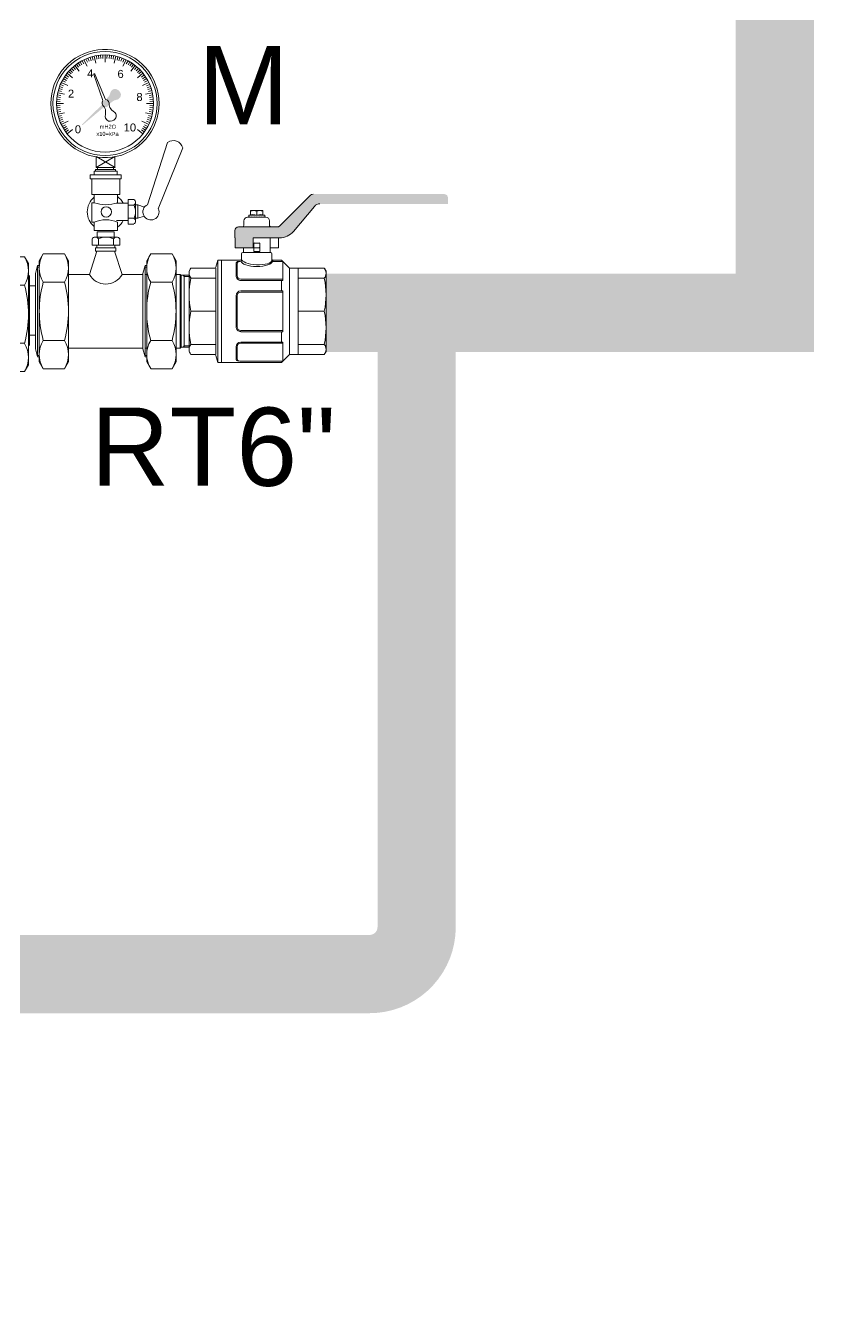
# Model space of a CAD drawing. Header units: millimetres. Extents: x 0 to 53377, y 0 to 36189.
# Drawn here: x 11891 to 12922, y 28277 to 29911 of the extents above; entities that cross this region are included whole.
import ezdxf
from ezdxf import colors
from ezdxf.entities.mleader import LeaderData, LeaderLine
from ezdxf.math import Vec2, Vec3

# ---------------------------------------------------------------- set-up
doc = ezdxf.new("R2010")
doc.units = ezdxf.units.MM
doc.layers.add('MC-SAN-VANE', color=7, linetype='Continuous')
doc.layers.add('SAN-MC-TEXT', color=7, linetype='Continuous')
doc.layers.add('SAN-MC-COLD WATER', color=5, linetype='Continuous', lineweight=30)
doc.layers.add('SAN-MC-VALVE', color=7, linetype='Continuous', lineweight=5)
doc.styles.get("Standard").update_dxf_attribs({"font": 'arial.ttf'})

# ---------------------------------------------------------------- blocks, each defined once
blk = doc.blocks.new('rt')
at = {"layer": 'SAN-MC-VALVE'}
h = blk.add_hatch(color=1, dxfattribs=at)
h.dxf.hatch_style = 1
h.paths.add_polyline_path([(760356.4, -58740.1), (760334.6, -58740.4), (760332.8, -58740.1), (760331.8, -58739.5), (760330.8, -58738.5), (760330.5, -58738), (760330.1, -58737), (760329.9, -58735.8), (760329.9, -58686.4), (760329.6, -58684.6), (760328.6, -58683.1), (760289.3, -58643.8), (760288.3, -58642.3), (760287.9, -58640.5), (760287.9, -58472.5), (760289.3, -58469.2), (760292.6, -58467.8), (760300.4, -58467.8), (760300.4, -58631.6), (760300.6, -58633.8), (760301.2, -58635.5), (760302.3, -58637.3), (760303.7, -58638.7), (760335.6, -58665.5), (760339.3, -58669.3), (760340.5, -58671.2), (760341.7, -58673.5), (760343, -58677), (760343.7, -58680.4), (760343.9, -58683.3), (760343.9, -58717.1), (760356.4, -58717.1)])
at = {"layer": 'SAN-MC-VALVE', "linetype": 'Continuous'}
for p, q in [((760386.5, -58623.8), (760382.5, -58626.1)), ((760382.5, -58670.4), (760382.5, -58626.1)), ((760386.5, -58623.8), (760488.9, -58623.8)), ((760395.4, -58626.1), (760395.4, -58659.6)), ((760437.7, -58659.6), (760437.7, -58626.1)), ((760480, -58626.1), (760480, -58659.6)), ((760488.9, -58623.8), (760492.9, -58626.1)), ((760492.9, -58670.4), (760492.9, -58626.1)), ((760328.6, -58683.1), (760289.3, -58643.8)), ((760303.7, -58638.7), (760335.6, -58665.5)), ((760382.5, -58659.6), (760437.7, -58659.6)), ((760492.9, -58659.6), (760437.7, -58659.6)), ((760372.4, -58680.6), (760382.5, -58670.4)), ((760382.5, -58670.4), (760437.7, -58670.4)), ((760492.9, -58670.4), (760437.7, -58670.4)), ((760503, -58680.6), (760492.9, -58670.4)), ((760329.9, -58712.4), (760329.9, -58686.4)), ((760343.9, -58717.1), (760343.9, -58683.3)), ((760343.9, -58684.8), (760356.4, -58684.8)), ((760356.4, -58684.8), (760356.4, -58695.3)), ((760372.4, -58693), (760364.1, -58693)), ((760372.4, -58691.4), (760372.4, -58680.6)), ((760373.9, -58691.4), (760373.9, -58679)), ((760373.9, -58679), (760398.4, -58679)), ((760396.8, -58732.7), (760396.8, -58679)), ((760398.4, -58732.7), (760398.4, -58679)), ((760398.4, -58680.6), (760411.6, -58680.6)), ((760411.6, -58732.7), (760411.6, -58679)), ((760411.6, -58679), (760437.7, -58679)), ((760413.2, -58732.7), (760413.2, -58679)), ((760463.8, -58679), (760437.7, -58679)), ((760462.2, -58732.7), (760462.2, -58679)), ((760463.8, -58732.7), (760463.8, -58679)), ((760477, -58680.6), (760463.8, -58680.6)), ((760477, -58732.7), (760477, -58679)), ((760501.5, -58679), (760477, -58679)), ((760478.6, -58732.7), (760478.6, -58679)), ((760501.5, -58734.2), (760501.5, -58679)), ((760503, -58757.5), (760503, -58680.6)), ((760314.4, -58704.7), (760308.9, -58704.7)), ((760308.9, -58704.7), (760308.9, -58712.5)), ((760314.4, -58704.7), (760315, -58702.3)), ((760317.5, -58702.3), (760315, -58702.3)), ((760315, -58702.3), (760315, -58712.5)), ((760317.5, -58702.3), (760317.2, -58702.6)), ((760317.5, -58702.6), (760317.2, -58703.7)), ((760317.2, -58702.6), (760317.5, -58702.6)), ((760317.5, -58703.7), (760317.2, -58705.9)), ((760317.2, -58703.7), (760317.5, -58703.7)), ((760317.5, -58705.9), (760317.2, -58709)), ((760317.2, -58705.9), (760317.5, -58705.9)), ((760317.2, -58709), (760317.5, -58709)), ((760317.5, -58709), (760317.2, -58712.5)), ((760317.5, -58700.8), (760317.5, -58712.5)), ((760327.6, -58696.1), (760322.1, -58696.1)), ((760362.6, -58695.3), (760343.9, -58695.3)), ((760350.5, -58709.3), (760350.5, -58715.5)), ((760361.5, -58708.5), (760351.2, -58708.5)), ((760356.6, -58715.5), (760356.6, -58709.3)), ((760361.5, -58716.3), (760361.5, -58708.5)), ((760362.6, -58694.5), (760362.6, -58712.4)), ((760308.9, -58720.2), (760308.9, -58712.5)), ((760314.4, -58720.2), (760308.9, -58720.2)), ((760315, -58712.5), (760309.5, -58712.5)), ((760314.4, -58720.2), (760315, -58722.6)), ((760315, -58722.6), (760315, -58712.5)), ((760317.2, -58722.6), (760315, -58722.6)), ((760317.5, -58712.5), (760317.2, -58715.9)), ((760317.2, -58712.5), (760317.5, -58712.5)), ((760317.5, -58715.9), (760317.2, -58718.9)), ((760317.2, -58715.9), (760317.5, -58715.9)), ((760317.5, -58719), (760317.2, -58721.2)), ((760317.2, -58719), (760317.5, -58719)), ((760317.5, -58721.2), (760317.2, -58722.4)), ((760317.2, -58721.2), (760317.5, -58721.2)), ((760317.5, -58722.4), (760317.2, -58722.6)), ((760317.5, -58722.4), (760317.2, -58722.4)), ((760317.5, -58722.4), (760317.2, -58722.4)), ((760317.2, -58722.4), (760317.5, -58722.4)), ((760317.5, -58724.1), (760317.5, -58712.5)), ((760329.9, -58735.8), (760329.9, -58712.4)), ((760356.4, -58717.1), (760343.9, -58717.1)), ((760361.5, -58716.3), (760351.2, -58716.3)), ((760356.4, -58740.1), (760356.4, -58717.1)), ((760362.6, -58730.3), (760362.6, -58712.4)), ((760327.6, -58728.8), (760322.1, -58728.8)), ((760343.9, -58740.4), (760334.6, -58740.4)), ((760343.9, -58740.1), (760343.9, -58740.4)), ((760343.9, -58740.1), (760356.4, -58740.1)), ((760362.6, -58729.5), (760356.4, -58729.5)), ((760372.4, -58731.9), (760364.1, -58731.9)), ((760372.4, -58757.5), (760372.4, -58733.4)), ((760373.9, -58734.2), (760373.9, -58733.4)), ((760377, -58737.3), (760392.1, -58737.3)), ((760377, -58738.9), (760392.1, -58738.9)), ((760417.9, -58737.3), (760437.7, -58737.3)), ((760417.9, -58738.9), (760437.7, -58738.9)), ((760457.5, -58737.3), (760437.7, -58737.3)), ((760457.5, -58738.9), (760437.7, -58738.9)), ((760498.3, -58737.3), (760483.2, -58737.3)), ((760498.3, -58738.9), (760483.2, -58738.9)), ((760377, -58757.5), (760372.4, -58757.5)), ((760372.4, -58757.5), (760373.4, -58757.5)), ((760372.4, -58757.5), (760437.7, -58757.5)), ((760372.4, -58757.5), (760372.4, -58762.2)), ((760373.5, -58757.5), (760374.9, -58757.5)), ((760374.9, -58757.5), (760437.7, -58757.5)), ((760500.5, -58757.5), (760437.7, -58757.5)), ((760437.7, -58757.5), (760503, -58757.5)), ((760503, -58757.5), (760499.5, -58757.5)), ((760501.8, -58757.5), (760500.5, -58757.5)), ((760503, -58757.5), (760502, -58757.5)), ((760503, -58757.5), (760503, -58762.2)), ((760372.4, -58762.2), (760381.3, -58764.6)), ((760372.4, -58762.2), (760437.7, -58762.2)), ((760492.9, -58764.9), (760382.5, -58764.9)), ((760382.5, -58766.1), (760382.5, -58796.5)), ((760395.4, -58796.5), (760395.4, -58764.9)), ((760503, -58762.2), (760437.7, -58762.2)), ((760437.7, -58796.5), (760437.7, -58764.9)), ((760480, -58796.5), (760480, -58764.9)), ((760492.9, -58766.1), (760492.9, -58796.5)), ((760503, -58762.2), (760494.1, -58764.6)), ((760386.5, -58798.8), (760382.5, -58796.5)), ((760386.5, -58798.8), (760488.9, -58798.8)), ((760488.9, -58798.8), (760492.9, -58796.5))]:
    blk.add_line(p, q, dxfattribs=at)
for centre, radius, start, end in [((760389, -58634.1), 10.3, 50.9211, 129.0789), ((760416.6, -58722), 98.2, 77.5816, 102.4184), ((760458.8, -58722), 98.2, 77.5816, 102.4184), ((760486.4, -58634.1), 10.3, 50.9211, 129.0789), ((760292.6, -58640.5), 4.67, 180, 224.9999), ((760309.7, -58631.6), 9.33, 180, 230.0001), ((760320.6, -58683.3), 23.3, 0, 50), ((760325.3, -58686.4), 4.67, 0, 44.9996), ((760364.1, -58694.5), 1.56, 90, 180), ((760370.8, -58691.4), 1.56, 270, 0), ((760372.4, -58691.4), 1.56, 270, 0), ((760323.2, -58708.6), 14.2, 164.0201, 195.9799), ((760331.5, -58707.4), 17.3, 162.983, 197.017), ((760322.1, -58700.8), 4.67, 90, 180), ((760327.6, -58693.8), 2.33, 270, 0), ((760351.2, -58709.3), 0.778, 90, 180), ((760355.8, -58709.3), 0.778, 0, 90), ((760323.2, -58716.4), 14.2, 164.0201, 195.9799), ((760331.6, -58717.5), 17.4, 163.0712, 196.9288), ((760322.1, -58724.1), 4.67, 180, 270), ((760351.2, -58715.5), 0.778, 180, 270), ((760355.8, -58715.5), 0.778, 270, 0), ((760327.6, -58731.1), 2.33, 0, 90), ((760334.6, -58735.8), 4.67, 180, 270), ((760364.1, -58730.3), 1.56, 180, 270), ((760370.8, -58733.4), 1.56, 0, 90), ((760372.4, -58733.4), 1.56, 0, 90), ((760377, -58734.2), 3.11, 180, 270), ((760377, -58735.8), 3.11, 180, 270), ((760392.1, -58732.7), 4.67, 270, 0), ((760392.1, -58732.7), 6.22, 270, 0), ((760417.9, -58732.7), 6.22, 180, 270), ((760417.9, -58732.7), 4.67, 180, 270), ((760457.5, -58732.7), 6.22, 270, 0), ((760457.5, -58732.7), 4.67, 270, 0), ((760483.2, -58732.7), 6.22, 180, 270), ((760483.2, -58732.7), 4.67, 180, 270), ((760498.3, -58734.2), 3.11, 270, 0), ((760498.3, -58735.8), 3.11, 270, 0), ((760504.6, -58735.8), 3.11, 180, 180.0000027747644), ((760380.9, -58766.1), 1.56, 0, 74.9998), ((760494.5, -58766.1), 1.56, 105.0002, 180), ((760389, -58788.5), 10.3, 230.9211, 309.0789), ((760416.6, -58700.6), 98.2, 257.5816, 282.4184), ((760458.8, -58700.6), 98.2, 257.5816, 282.4184), ((760486.4, -58788.5), 10.3, 230.9211, 309.0789)]:
    blk.add_arc(centre, radius, start, end, dxfattribs=at)
for centre, major_axis, ratio in [((760371.6, -58712.4), (0.8, 19.4), 0.343041), ((760373.5, -58712.4), (0, 19.9), 0.355391)]:
    blk.add_ellipse(centre, major_axis=major_axis, ratio=ratio, start_param=3.141593, end_param=6.283185, dxfattribs=at)
blk = doc.blocks.new('MAN2')
at = {"layer": 'SAN-MC-VALVE', "lineweight": 5}
h = blk.add_hatch(color=1, dxfattribs=at)
edge = h.paths.add_edge_path()
edge.add_arc((54926.9, 150425.4), 5.96, 98.3516, 186.7188)
edge.add_line((54921, 150424.7), (54895.9, 150400))
edge.add_arc((54896.3, 150399.6), 0.581, 140.6187, 317.9808)
edge.add_line((54896.7, 150399.2), (54923.4, 150421.8))
edge.add_arc((54924.9, 150427.2), 5.65, 255.5699, 348.5337)
edge.add_arc((54938.8, 150420.8), 9.95, 101.1321, 147.5393, ccw=False)
edge.add_line((54936.9, 150430.5), (54939, 150431.1))
edge.add_arc((54938.3, 150438.4), 7.36, 275.2597, 355.2629)
edge.add_arc((54936.2, 150436.1), 9.58, 10.7132, 69.2213)
edge.add_arc((54938.2, 150438.8), 6.42, 76.9038, 172.4916)
edge.add_line((54931.8, 150439.6), (54930.6, 150436.5))
edge.add_arc((54919.4, 150441.6), 12.3, 302.7102, 335.3468, ccw=False)
for p, q in [((54888.7, 150476.8), (54891.4, 150473.2)), ((54891, 150478.4), (54893.5, 150474.6)), ((54893.3, 150479.9), (54895.7, 150476)), ((54895.8, 150481.3), (54897.9, 150477.3)), ((54898.3, 150482.5), (54902.2, 150474.3)), ((54900.8, 150483.7), (54902.6, 150479.5)), ((54903.4, 150484.7), (54905, 150480.5)), ((54906, 150485.6), (54907.4, 150481.3)), ((54908.7, 150486.4), (54909.9, 150482.1)), ((54913.4, 150478.3), (54911.4, 150487.1)), ((54914.1, 150487.7), (54914.9, 150483.2)), ((54916.8, 150488.1), (54917.4, 150483.6)), ((54919.6, 150488.4), (54920, 150483.9)), ((54922.4, 150488.6), (54922.6, 150484.1)), ((54925.2, 150488.7), (54925.2, 150479.6)), ((54928, 150488.6), (54927.7, 150484.1)), ((54930.7, 150488.4), (54930.3, 150483.9)), ((54933.5, 150488.1), (54932.9, 150483.6)), ((54936.2, 150487.7), (54935.4, 150483.2)), ((54937, 150478.3), (54939, 150487.1)), ((54941.7, 150486.4), (54940.5, 150482.1)), ((54944.3, 150485.6), (54942.9, 150481.3)), ((54947, 150484.7), (54945.4, 150480.5)), ((54949.6, 150483.7), (54947.8, 150479.5)), ((54952.1, 150482.5), (54948.1, 150474.3)), ((54954.6, 150481.3), (54952.4, 150477.3)), ((54957, 150479.9), (54954.7, 150476)), ((54959.3, 150478.4), (54956.9, 150474.6)), ((54961.6, 150476.8), (54959, 150473.2)), ((54873.4, 150460.8), (54877.2, 150458.3)), ((54875, 150463.1), (54878.6, 150460.4)), ((54876.7, 150465.3), (54883.8, 150459.6)), ((54878.4, 150467.4), (54881.9, 150464.5)), ((54880.3, 150469.5), (54883.6, 150466.4)), ((54882.3, 150471.5), (54885.4, 150468.2)), ((54884.3, 150473.3), (54887.3, 150469.9)), ((54886.5, 150475.1), (54892.1, 150468)), ((54911, 150463.6), (54922.5, 150430.6)), ((54912.1, 150464.2), (54926, 150431.8)), ((54963.9, 150475.1), (54958.2, 150468)), ((54966, 150473.3), (54963, 150469.9)), ((54968, 150471.5), (54964.9, 150468.2)), ((54973.7, 150465.3), (54966.6, 150459.6)), ((54970, 150469.5), (54966.7, 150466.4)), ((54971.9, 150467.4), (54968.5, 150464.5)), ((54975.4, 150463.1), (54971.7, 150460.4)), ((54976.9, 150460.8), (54973.2, 150458.3)), ((54866.2, 150445.8), (54870.5, 150444.4)), ((54867.1, 150448.4), (54871.3, 150446.8)), ((54868.1, 150451), (54872.3, 150449.2)), ((54869.3, 150453.5), (54877.5, 150449.6)), ((54870.5, 150456), (54874.5, 150453.9)), ((54871.9, 150458.4), (54875.8, 150456.1)), ((54981.1, 150453.5), (54972.9, 150449.6)), ((54978.4, 150458.4), (54974.5, 150456.1)), ((54979.8, 150456), (54975.8, 150453.9)), ((54982.2, 150451), (54978.1, 150449.2)), ((54983.3, 150448.4), (54979, 150446.8)), ((54984.2, 150445.8), (54979.9, 150444.4)), ((54863.2, 150429.4), (54867.7, 150429.2)), ((54863.4, 150432.2), (54867.9, 150431.8)), ((54863.7, 150435), (54868.2, 150434.3)), ((54864.1, 150437.7), (54868.6, 150436.9)), ((54864.7, 150440.4), (54873.5, 150438.4)), ((54865.4, 150443.1), (54869.7, 150441.9)), ((54985.7, 150440.4), (54976.8, 150438.4)), ((54985, 150443.1), (54980.6, 150441.9)), ((54986.2, 150437.7), (54981.8, 150436.9)), ((54986.6, 150435), (54982.2, 150434.3)), ((54987, 150432.2), (54982.4, 150431.8)), ((54987.1, 150429.4), (54982.6, 150429.2)), ((54863.1, 150426.6), (54872.2, 150426.6)), ((54863.2, 150423.8), (54867.7, 150424)), ((54863.4, 150421.1), (54867.9, 150421.5)), ((54863.7, 150418.3), (54868.2, 150418.9)), ((54864.1, 150415.5), (54868.6, 150416.4)), ((54864.7, 150412.8), (54873.5, 150414.8)), ((54865.4, 150410.1), (54869.7, 150411.3)), ((54925.8, 150414.9), (54925.6, 150412.7)), ((54933.6, 150418.6), (54936.1, 150416.4)), ((54985.7, 150412.8), (54976.8, 150414.8)), ((54987.2, 150426.6), (54978.1, 150426.6)), ((54985, 150410.1), (54980.6, 150411.3)), ((54986.2, 150415.5), (54981.8, 150416.4)), ((54986.6, 150418.3), (54982.2, 150418.9)), ((54987, 150421.1), (54982.4, 150421.5)), ((54987.1, 150423.8), (54982.6, 150424)), ((54866.2, 150407.5), (54870.5, 150408.9)), ((54867.1, 150404.8), (54871.3, 150406.4)), ((54872.3, 150404), (54868.1, 150402.2)), ((54873.4, 150401.7), (54869.3, 150399.7)), ((54874.5, 150399.4), (54870.5, 150397.2)), ((54875.8, 150397.1), (54871.9, 150394.8)), ((54873.4, 150401.7), (54877.9, 150403.9)), ((54877.1, 150395), (54873.4, 150392.5)), ((54977, 150401.7), (54972.4, 150403.9)), ((54973.2, 150395), (54977, 150392.5)), ((54974.5, 150397.1), (54978.4, 150394.8)), ((54975.8, 150399.4), (54979.8, 150397.2)), ((54977, 150401.7), (54981.1, 150399.7)), ((54978.1, 150404), (54982.2, 150402.2)), ((54983.3, 150404.8), (54979, 150406.4)), ((54984.2, 150407.5), (54979.9, 150408.9)), ((54878.6, 150392.8), (54875, 150390.2)), ((54883.8, 150393.6), (54876.7, 150387.9)), ((54966.6, 150393.6), (54973.7, 150387.9)), ((54971.7, 150392.8), (54975.4, 150390.2)), ((54979.3, 150297.3), (55005.2, 150376.9)), ((54993.3, 150292.2), (55024.6, 150369.8)), ((54913.8, 150358.8), (54913.8, 150345)), ((54913.8, 150358.8), (54938, 150345)), ((54937.9, 150358.8), (54913.8, 150345)), ((54937.9, 150344.9), (54937.9, 150358.8)), ((54911.5, 150340.1), (54940.5, 150340.1)), ((54911.5, 150340.1), (54911.5, 150335.6)), ((54913.2, 150342.3), (54913.2, 150340.1)), ((54913.2, 150342.3), (54938.5, 150342.3)), ((54913.8, 150345), (54938, 150345)), ((54915.7, 150345), (54915.7, 150342.3)), ((54936.1, 150345.1), (54936.1, 150342.3)), ((54938.5, 150342.3), (54938.5, 150340.1)), ((54940.5, 150340.1), (54940.5, 150335.6)), ((54911.4, 150310.5), (54911.4, 150299.9)), ((54941.2, 150310.5), (54941.2, 150299.9)), ((54954.9, 150272.6), (54954.9, 150304)), ((54954.9, 150296.8), (54962.2, 150296.8)), ((54967.1, 150297.2), (54975.7, 150294.3)), ((54975.3, 150282.5), (54967.1, 150280)), ((54911.4, 150274.9), (54911.4, 150264.3)), ((54911.4, 150264.3), (54941.2, 150264.3)), ((54941.2, 150274.9), (54941.2, 150264.3)), ((54954.9, 150279.9), (54962.2, 150279.9)), ((54916.8, 150245.4), (54916.8, 150253.7)), ((54935.9, 150245.4), (54935.9, 150253.7)), ((54908.6, 150245.4), (54944.1, 150245.4)), ((54913, 150242.1), (54913, 150238)), ((54913, 150242.1), (54939.2, 150242.1)), ((54913, 150238), (54939.2, 150238)), ((54914.6, 150245.7), (54914.6, 150242.3)), ((54937.7, 150245.5), (54937.7, 150242.1)), ((54939.2, 150242.1), (54939.2, 150238))]:
    blk.add_line(p, q, dxfattribs=at)
at = {"layer": 'SAN-MC-VALVE', "linetype": 'Continuous', "lineweight": 5}
for p, q in [((54846.3, 150234.5), (54841.2, 150225.7)), ((54846.3, 150234.5), (54873.4, 150234.5)), ((54873.4, 150234.5), (54878.5, 150225.7)), ((54983.6, 150234.5), (54978.5, 150225.7)), ((54983.6, 150234.5), (55010.8, 150234.5)), ((55010.8, 150234.5), (55015.9, 150225.7)), ((54839.1, 150219.5), (54836.3, 150209.2)), ((54838.6, 150217.6), (54841.2, 150217.6)), ((54839.1, 150219.5), (54839.1, 150104.7)), ((54841.2, 150219.5), (54839.1, 150219.5)), ((54841.2, 150225.7), (54841.2, 150096.6)), ((54878.5, 150225.7), (54878.5, 150096.6)), ((54976.4, 150219.5), (54973.7, 150209.2)), ((54975.9, 150217.6), (54978.5, 150217.6)), ((54976.4, 150219.5), (54976.4, 150104.7)), ((54978.5, 150219.5), (54976.4, 150219.5)), ((54978.5, 150225.7), (54978.5, 150096.6)), ((55015.9, 150225.7), (55015.9, 150096.6)), ((54828.6, 150207), (54828.6, 150117.4)), ((54836.3, 150209.2), (54836.3, 150113.1)), ((54846.3, 150198.4), (54873.4, 150198.4)), ((54973.7, 150209.2), (54973.7, 150113.1)), ((54979.5, 150208.2), (54976.4, 150208.2)), ((54983.6, 150198.4), (55010.8, 150198.4)), ((55021.3, 150208.2), (55014.9, 150208.2)), ((55021.3, 150208.2), (55021.3, 150114.1)), ((55021.3, 150208.2), (55022.3, 150207.2)), ((55022.3, 150207.2), (55022.3, 150115.1)), ((55032.7, 150207.2), (55022.3, 150207.2)), ((55026.2, 150205.5), (55025.2, 150207.2)), ((55026.2, 150207.2), (55026.2, 150115.1)), ((55033.7, 150205.5), (55026.2, 150205.5)), ((55032.7, 150207.2), (55032.7, 150115.1)), ((55032.7, 150207.2), (55034.7, 150203.7)), ((54836.3, 150193.7), (54827.9, 150193.7)), ((54836.3, 150130.5), (54827.9, 150130.5)), ((54846.3, 150123.9), (54873.4, 150123.9)), ((54983.6, 150123.9), (55010.8, 150123.9)), ((55026.2, 150116.8), (55025.2, 150115.1)), ((55033.7, 150116.8), (55026.2, 150116.8)), ((55032.7, 150115.1), (55034.7, 150118.6)), ((54839.1, 150102.8), (54836.3, 150113.1)), ((54838.6, 150104.7), (54841.2, 150104.7)), ((54841.2, 150102.8), (54839.1, 150102.8)), ((54976.4, 150102.8), (54973.7, 150113.1)), ((54975.9, 150104.7), (54978.5, 150104.7)), ((54979.5, 150114.1), (54976.4, 150114.1)), ((54978.5, 150102.8), (54976.4, 150102.8)), ((55021.3, 150114.1), (55014.9, 150114.1)), ((55021.3, 150114.1), (55022.3, 150115.1)), ((55032.7, 150115.1), (55022.3, 150115.1)), ((54846.3, 150087.8), (54841.2, 150096.6)), ((54846.3, 150087.8), (54873.4, 150087.8)), ((54873.4, 150087.8), (54878.5, 150096.6)), ((54983.6, 150087.8), (54978.5, 150096.6)), ((54983.6, 150087.8), (55010.8, 150087.8)), ((55010.8, 150087.8), (55015.9, 150096.6))]:
    blk.add_line(p, q, dxfattribs=at)
at = {"layer": 'SAN-MC-VALVE'}
for p, q in [((54905.2, 150208.2), (54878.5, 150208.2)), ((54973.7, 150208.2), (54947, 150208.2)), ((54973.7, 150114.1), (54878.5, 150114.1))]:
    blk.add_line(p, q, dxfattribs=at)
at = {"layer": 'SAN-MC-VALVE', "lineweight": 5}
for points in [[(54994.3, 150426.6), (54994.1, 150432.8), (54993.2, 150439), (54991.9, 150445), (54989.9, 150450.9), (54987.5, 150456.6), (54984.6, 150462.1), (54981.1, 150467.3), (54977.3, 150472.1), (54973, 150476.6), (54968.3, 150480.7), (54963.3, 150484.4), (54957.9, 150487.5), (54952.4, 150490.2), (54946.5, 150492.4), (54940.6, 150494.1), (54934.5, 150495.2), (54928.3, 150495.7), (54922.1, 150495.7), (54915.9, 150495.2), (54909.8, 150494.1), (54903.8, 150492.4), (54898, 150490.2), (54892.4, 150487.5), (54887.1, 150484.4), (54882, 150480.7), (54877.4, 150476.6), (54873.1, 150472.1), (54869.2, 150467.3), (54865.8, 150462.1), (54862.8, 150456.6), (54860.4, 150450.9), (54858.5, 150445), (54857.1, 150439), (54856.3, 150432.8), (54856, 150426.6), (54856.3, 150420.4), (54857.1, 150414.3), (54858.5, 150408.2), (54860.4, 150402.3), (54862.8, 150396.6), (54865.8, 150391.1), (54869.2, 150386), (54873.1, 150381.1), (54877.4, 150376.6), (54882, 150372.5), (54887.1, 150368.9), (54892.4, 150365.7), (54898, 150363), (54903.8, 150360.8), (54909.8, 150359.2), (54915.9, 150358.1), (54922.1, 150357.5), (54928.3, 150357.5), (54934.5, 150358.1), (54940.6, 150359.2), (54946.5, 150360.8), (54952.4, 150363), (54957.9, 150365.7), (54963.3, 150368.9), (54968.3, 150372.5), (54973, 150376.6), (54977.3, 150381.1), (54981.1, 150386), (54984.6, 150391.1), (54987.5, 150396.6), (54989.9, 150402.3), (54991.9, 150408.2), (54993.2, 150414.3), (54994.1, 150420.4)], [(54906.1, 150330.5), (54945.9, 150330.5), (54945.9, 150335.6), (54906.1, 150335.6)]]:
    blk.add_lwpolyline(points, close=True, dxfattribs=at)
for points in [[(54908.5, 150330.5), (54908.5, 150310.5), (54944.2, 150310.5), (54944.2, 150330.5)], [(54911.4, 150274.9), (54908.2, 150274.9), (54908.2, 150299.9), (54911.4, 150299.9)], [(54939.9, 150299.1), (54954.9, 150299.1)], [(54962.2, 150304), (54954.9, 150304)], [(54964.1, 150275.8), (54964.1, 150301.5)], [(54964.1, 150297.2), (54967.1, 150297.2), (54967.1, 150280), (54964.1, 150280)], [(54954.9, 150277.1), (54939.9, 150277.1)], [(54954.9, 150272.6), (54962.2, 150272.6)], [(54908.6, 150245.4), (54908.6, 150253.7)], [(54912.1, 150255.8), (54941.2, 150255.8)], [(54915.2, 150255.8), (54915.2, 150262.7), (54937, 150262.7), (54937, 150255.8)], [(54944.1, 150253.7), (54944.1, 150245.4)], [(54914.9, 150238), (54905.2, 150208.2)], [(54937.3, 150238), (54947, 150208.2)]]:
    blk.add_lwpolyline(points, dxfattribs=at)
for centre, radius in [((54925.2, 150426.6), 66.5), ((54925.2, 150426.6), 62), ((54926.8, 150288.1), 6.69)]:
    blk.add_circle(centre, radius, dxfattribs=at)
for centre, radius, start, end in [((54911.6, 150463.8), 0.607, 45.0621, 191.2661), ((54927.1, 150427.3), 5.65, 144.4342, 237.398), ((54924.6, 150426), 5.96, 347.216, 75.5832), ((54916, 150416.6), 9.95, 349.9965, 36.4037), ((54932.7, 150410.7), 7.36, 164.124, 244.1272), ((54942.4, 150427.2), 12.3, 191.5746, 224.2112), ((54933, 150410.7), 6.42, 325.7682, 61.356), ((54931.2, 150413.5), 9.58, 259.5776, 318.0857), ((55012.5, 150366.8), 12.4, 13.991, 126.009), ((54926.8, 150288.1), 24.3, 129.2376, 230.7624), ((54926.3, 150341.6), 44.3, 250.3246, 289.6754), ((54926.8, 150288.1), 24.3, 26.9874, 53.4243), ((54959.9, 150300.4), 4.26, 302.1374, 57.8626), ((54944, 150288.3), 20.1, 335.2225, 24.7775), ((54983.9, 150288.1), 10.3, 116.3085, 23.6915), ((54926.3, 150241.8), 36.3, 65.7479, 114.2521), ((54926.8, 150288.1), 24.3, 306.5757, 333.0126), ((54959.6, 150276.3), 4.48, 305.5529, 54.4471), ((54912.7, 150250.8), 5.08, 35.5529, 144.4471), ((54926.4, 150233), 22.8, 65.2225, 114.7775), ((54940, 150251.1), 4.82, 32.1374, 147.8626), ((54926.1, 150219.9), 24, 209.1721, 330.8279)]:
    blk.add_arc(centre, radius, start, end, dxfattribs=at)
at = {"layer": 'SAN-MC-VALVE', "linetype": 'Continuous', "lineweight": 5}
for centre, radius, start, end in [((54875.8, 150216.4), 34.6, 148.5878, 211.4122), ((54843.9, 150216.4), 34.6, 328.5878, 31.4122), ((55013.1, 150216.4), 34.6, 148.5878, 211.4122), ((54981.3, 150216.4), 34.6, 328.5878, 31.4122), ((54980.7, 150161.1), 139.5, 164.5036, 195.4964), ((54739, 150161.1), 139.5, 344.5036, 15.4964), ((55118, 150161.1), 139.5, 164.5036, 195.4964), ((54876.4, 150161.1), 139.5, 344.5036, 15.4964), ((54875.8, 150105.9), 34.6, 148.5878, 211.4122), ((54843.9, 150105.9), 34.6, 328.5878, 31.4122), ((55013.1, 150105.9), 34.6, 148.5878, 211.4122), ((54981.3, 150105.9), 34.6, 328.5878, 31.4122)]:
    blk.add_arc(centre, radius, start, end, dxfattribs=at)
at = {"layer": 'SAN-MC-VALVE', "lineweight": 5, "attachment_point": 1}
for s, insert, char_height, width in [('{\\fArial|b0|i0|c0|p34;4}', (54902.4, 150470.2), 10.226, 27.188), ('{\\fArial|b0|i0|c0|p34;6}', (54941.1, 150469.5), 10.226, 27.188), ('{\\fArial|b0|i0|c0|p34;2}', (54877.8, 150444.3), 10.226, 27.188), ('{\\fArial|b0|i0|c0|p34;8}', (54965.3, 150440), 10.226, 27.188), ('{\\fArial|b0|i0|c0|p34;0}', (54886.6, 150398.8), 10.226, 27.188), ('{\\fArial|b0|i0|c0|p34;mH2O}', (54918.4, 150399.5), 5.184, 23.211), ('{\\fArial|b0|i0|c0|p34;10}', (54949, 150401.1), 10.226, 27.188), ('{\\fArial|b0|i0|c0|p34;x10=kPa}', (54914.2, 150390.4), 5.184, 23.211)]:
    blk.add_mtext(s, dxfattribs=dict(at, insert=insert, char_height=char_height, width=width))
blk = doc.blocks.new('CLAPETA')
at = {"layer": 'SAN-MC-VALVE', "linetype": 'Continuous', "lineweight": 5}
for p, q in [((58400, 150966.4), (58395, 150957.6)), ((58427.2, 150966.4), (58400, 150966.4)), ((58427.2, 150966.4), (58432.3, 150957.6)), ((58669, 150966.4), (58663.9, 150957.6)), ((58669, 150966.4), (58696.2, 150966.4)), ((58696.2, 150966.4), (58701.2, 150957.6)), ((58395, 150828.5), (58395, 150957.6)), ((58432.3, 150828.5), (58432.3, 150957.6)), ((58432.3, 150951.4), (58434.4, 150951.4)), ((58434.4, 150951.4), (58437.1, 150941.1)), ((58482.3, 150942.8), (58495.2, 150955.3)), ((58497.5, 150828.5), (58497.5, 150954.4)), ((58500.8, 150957.6), (58603.1, 150957.6)), ((58603.1, 150826.4), (58603.1, 150957.6)), ((58661.8, 150951.4), (58659.1, 150941.1)), ((58663.9, 150951.4), (58661.8, 150951.4)), ((58663.9, 150828.5), (58663.9, 150957.6)), ((58701.2, 150828.5), (58701.2, 150957.6)), ((58434.9, 150949.5), (58432.3, 150949.5)), ((58434.4, 150834.7), (58434.4, 150949.5)), ((58437.1, 150845), (58437.1, 150941.1)), ((58445.6, 150942.8), (58442.1, 150936.8)), ((58442.1, 150847.2), (58442.1, 150936.8)), ((58445.6, 150942.8), (58482.3, 150942.8)), ((58481.6, 150841.2), (58481.6, 150942.8)), ((58611.2, 150834.5), (58611.2, 150949.5)), ((58648.9, 150942.8), (58611.2, 150942.8)), ((58648.9, 150942.8), (58652.4, 150936.8)), ((58652.4, 150847.2), (58652.4, 150936.8)), ((58659.1, 150845), (58659.1, 150941.1)), ((58661.3, 150949.5), (58663.9, 150949.5)), ((58661.8, 150834.7), (58661.8, 150949.5)), ((58427.2, 150930.3), (58400, 150930.3)), ((58437.1, 150923.7), (58443, 150923.7)), ((58445.6, 150919), (58482.3, 150919)), ((58648.9, 150919), (58611.2, 150919)), ((58659.1, 150923.7), (58651.7, 150923.7)), ((58669, 150930.3), (58696.2, 150930.3)), ((58445.6, 150916.7), (58482.3, 150916.7)), ((58648.9, 150916.7), (58611.2, 150916.7)), ((58427.2, 150855.8), (58400, 150855.8)), ((58437.1, 150860.5), (58443.1, 150860.5)), ((58445.6, 150867.3), (58482.3, 150867.3)), ((58445.6, 150865), (58482.3, 150865)), ((58648.9, 150867.3), (58611.2, 150867.3)), ((58648.9, 150865), (58611.2, 150865)), ((58659.1, 150860.5), (58651.7, 150860.5)), ((58669, 150855.8), (58696.2, 150855.8)), ((58434.9, 150836.6), (58432.3, 150836.6)), ((58434.4, 150834.7), (58437.1, 150845)), ((58445.6, 150841.1), (58442.1, 150847.2)), ((58445.6, 150841.2), (58445.6, 150841.2)), ((58445.6, 150841.1), (58482.3, 150841.1)), ((58481.6, 150841.2), (58495.2, 150828.6)), ((58648.9, 150841.1), (58611.2, 150841.1)), ((58648.9, 150841.1), (58652.4, 150847.2)), ((58661.8, 150834.7), (58659.1, 150845)), ((58661.3, 150836.6), (58663.9, 150836.6)), ((58400, 150819.7), (58395, 150828.5)), ((58427.2, 150819.7), (58400, 150819.7)), ((58427.2, 150819.7), (58432.3, 150828.5)), ((58432.3, 150834.7), (58434.4, 150834.7)), ((58500.7, 150826.4), (58603.1, 150826.4)), ((58663.9, 150834.7), (58661.8, 150834.7)), ((58669, 150819.7), (58663.9, 150828.5)), ((58669, 150819.7), (58696.2, 150819.7)), ((58696.2, 150819.7), (58701.2, 150828.5))]:
    blk.add_line(p, q, dxfattribs=at)
at = {"layer": 'SAN-MC-VALVE', "lineweight": 5}
for p, q in [((58519.2, 150897.8), (58533.6, 150889.5)), ((58533.9, 150897.8), (58519.2, 150897.8)), ((58533.6, 150889.5), (58519.2, 150881.1)), ((58541.3, 150893.5), (58533.9, 150897.8)), ((58541.3, 150885.4), (58533.9, 150881.1)), ((58571.5, 150893.5), (58541.3, 150893.5)), ((58571.5, 150885.4), (58541.3, 150885.4)), ((58567.3, 150899.9), (58571.5, 150893.5)), ((58586.3, 150889.5), (58567.3, 150899.9)), ((58586.3, 150889.5), (58567.3, 150879.1)), ((58567.3, 150879.1), (58571.5, 150885.4)), ((58533.9, 150881.1), (58519.2, 150881.1))]:
    blk.add_line(p, q, dxfattribs=at)
at = {"layer": 'SAN-MC-VALVE', "linetype": 'Continuous', "lineweight": 5}
for centre, radius, start, end in [((58429.6, 150948.3), 34.6, 148.5878, 211.4122), ((58397.7, 150948.3), 34.6, 328.5878, 31.4122), ((58698.5, 150948.3), 34.6, 148.5878, 211.4122), ((58666.6, 150948.3), 34.6, 328.5878, 31.4122), ((58500.8, 150949.5), 8.05, 90, 134.145), ((58603.1, 150949.5), 8.05, 0, 90), ((58466.1, 150930.3), 24, 148.5878, 211.4122), ((58628.4, 150930.3), 24, 328.5878, 31.4122), ((58534.4, 150893), 139.5, 164.5036, 195.4964), ((58292.8, 150893), 139.5, 344.5036, 15.4964), ((58538.8, 150892), 96.7, 164.5036, 195.4964), ((58555.7, 150892), 96.7, 344.5036, 15.4964), ((58803.4, 150893), 139.5, 164.5036, 195.4964), ((58561.8, 150893), 139.5, 344.5036, 15.4964), ((58429.6, 150837.7), 34.6, 148.5878, 211.4122), ((58397.7, 150837.7), 34.6, 328.5878, 31.4122), ((58466.1, 150853.6), 24, 148.5878, 211.4122), ((58628.4, 150853.6), 24, 328.5878, 31.4122), ((58698.5, 150837.7), 34.6, 148.5878, 211.4122), ((58666.6, 150837.7), 34.6, 328.5878, 31.4122), ((58500.7, 150834.5), 8.05, 227.1525, 270), ((58603.1, 150834.5), 8.05, 270, 0)]:
    blk.add_arc(centre, radius, start, end, dxfattribs=at)

msp = doc.modelspace()

# ---------------------------------------------------------------- linework, layer by layer
at = {"layer": 'SAN-MC-COLD WATER', "const_width": 100}
msp.add_lwpolyline([(14265, 31685.8), (12848.8, 31685.8), (12848.8, 29544.2), (12275.2, 29544.2)], dxfattribs=at)
msp.add_lwpolyline([(10557.9, 28699.4), (12330.9, 28699.4, 0.414214), (12390.9, 28759.4), (12390.9, 29539)], format="xyb", dxfattribs=at)

# ---------------------------------------------------------------- block references
at = {"layer": 'SAN-MC-VALVE'}
for name, p in [('MAN2', (-42932.5, -120614.9)), ('CLAPETA', (-46806.4, -121350.5))]:
    msp.add_blockref(name, p, dxfattribs=at)
at = {"layer": 'SAN-MC-VALVE', "rotation": 270}
msp.add_blockref('rt', (70899, 789983.9), dxfattribs=at)

# ---------------------------------------------------------------- texts
at = {"layer": 'SAN-MC-TEXT', "char_height": 100, "width": 730.865, "attachment_point": 3}
for s, insert in [('M', (12227.7, 29885)), ('RT6" ', (12287.7, 29423.2))]:
    msp.add_mtext(s, dxfattribs=dict(at, insert=insert))

# ---------------------------------------------------------------- leaders
at = {"layer": 'MC-SAN-VANE'}
ml = msp.add_multileader_mtext('Standard', dxfattribs=at)
ml.set_content('\\pxi-2,l2,ql;Vas stocare clor', color=256)
ml.set_leader_properties()
ml.build(insert=Vec2(0, 0))
ml.multileader.update_dxf_attribs({"dogleg_length": 0.36, "arrow_head_size": 100})
ctx = ml.context
ctx.base_point, ctx.char_height, ctx.arrow_head_size, ctx.landing_gap_size, ctx.plane_origin = Vec3(29089.7, 33297.2), 100, 100, 0.09, Vec3(31593.9, 33848.5)
notes = []
notes.append((ctx, [(0, (0, 0, 0), (0, 0), (1, 0), 1, [])]))
ctx.mtext.insert, ctx.mtext.width, ctx.mtext.defined_height, ctx.mtext.flow_direction = Vec3(29089.8, 33343), 4738.622, 742.9, 5
for ctx, leaders in notes:
    for number, flags, end, landing, length, lines in leaders:
        leader = LeaderData()
        leader.index, (leader.has_last_leader_line, leader.has_dogleg_vector, leader.attachment_direction) = number, flags
        leader.last_leader_point, leader.dogleg_vector, leader.dogleg_length = Vec3(end), Vec3(landing), length
        for number, points, colour, breaks in lines:
            line = LeaderLine()
            line.index, line.vertices, line.color, line.breaks = number, Vec3.list(points), colors.encode_raw_color(colour), breaks
            leader.lines.append(line)
        ctx.leaders.append(leader)

doc.saveas('drawing.dxf')
